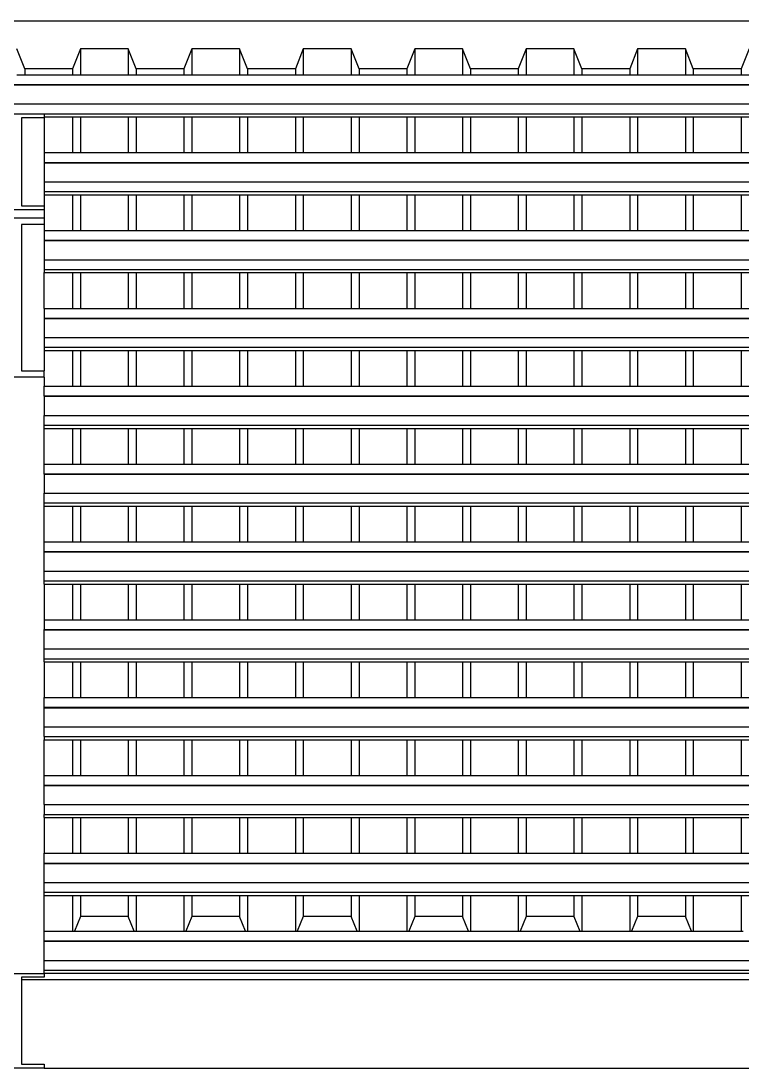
# Model space of a CAD drawing. Extents: x -34 to 34, y -12.8 to 11.9.
# Drawn here: x -22.976 to -21.148, y 9.27 to 11.923 of the extents above; entities that cross this region are included whole.
import ezdxf

# ---------------------------------------------------------------- set-up
doc = ezdxf.new("R2010")
doc.units = 0
doc.layers.get('0').update_dxf_attribs({"linetype": 'CONTINUOUS'})
doc.layers.add('SECTIONCUTEDGES', color=7, linetype='CONTINUOUS')

msp = doc.modelspace()

# ---------------------------------------------------------------- linework, layer by layer
for p, q in [((-22.8249, 11.8521), (-22.8249, 11.7867)), ((-22.7039, 11.8521), (-22.7039, 11.7867)), ((-22.5425, 11.8521), (-22.5425, 11.7867)), ((-22.4215, 11.8521), (-22.4215, 11.7867)), ((-22.2601, 11.8521), (-22.2601, 11.7867)), ((-22.1391, 11.8521), (-22.1391, 11.7867)), ((-21.9777, 11.8521), (-21.9777, 11.7867)), ((-21.8567, 11.8521), (-21.8567, 11.7867)), ((-21.6953, 11.8521), (-21.6953, 11.7867)), ((-21.5742, 11.8521), (-21.5742, 11.7867)), ((-21.4129, 11.8521), (-21.4129, 11.7867)), ((-21.2918, 11.8521), (-21.2918, 11.7867)), ((-22.9863, 11.7867), (-22.9661, 11.7867)), ((-22.9661, 11.8014), (-22.9661, 11.7867)), ((-22.9661, 11.7867), (-22.8451, 11.7867)), ((-22.8451, 11.8014), (-22.8451, 11.7867)), ((-22.8451, 11.7867), (-22.8249, 11.7867)), ((-22.8249, 11.7867), (-22.7039, 11.7867)), ((-22.7039, 11.7867), (-22.6837, 11.7867)), ((-22.6837, 11.8014), (-22.6837, 11.7867)), ((-22.6837, 11.7867), (-22.5627, 11.7867)), ((-22.5627, 11.8014), (-22.5627, 11.7867)), ((-22.5627, 11.7867), (-22.5425, 11.7867)), ((-22.5425, 11.7867), (-22.4215, 11.7867)), ((-22.4215, 11.7867), (-22.4013, 11.7867)), ((-22.4013, 11.8014), (-22.4013, 11.7867)), ((-22.4013, 11.7867), (-22.2803, 11.7867)), ((-22.2803, 11.8014), (-22.2803, 11.7867)), ((-22.2803, 11.7867), (-22.2601, 11.7867)), ((-22.2601, 11.7867), (-22.1391, 11.7867)), ((-22.1391, 11.7867), (-22.1189, 11.7867)), ((-22.1189, 11.8014), (-22.1189, 11.7867)), ((-22.1189, 11.7867), (-21.9979, 11.7867)), ((-21.9979, 11.8014), (-21.9979, 11.7867)), ((-21.9979, 11.7867), (-21.9777, 11.7867)), ((-21.9777, 11.7867), (-21.8567, 11.7867)), ((-21.8567, 11.7867), (-21.8365, 11.7867)), ((-21.8365, 11.8014), (-21.8365, 11.7867)), ((-21.8365, 11.7867), (-21.7155, 11.7867)), ((-21.7155, 11.8014), (-21.7155, 11.7867)), ((-21.7155, 11.7867), (-21.6953, 11.7867)), ((-21.6953, 11.7867), (-21.5742, 11.7867)), ((-21.5742, 11.7867), (-21.5541, 11.7867)), ((-21.5541, 11.8014), (-21.5541, 11.7867)), ((-21.5541, 11.7867), (-21.433, 11.7867)), ((-21.433, 11.8014), (-21.433, 11.7867)), ((-21.433, 11.7867), (-21.4129, 11.7867)), ((-21.4129, 11.7867), (-21.2918, 11.7867)), ((-21.2918, 11.7867), (-21.2717, 11.7867)), ((-21.2717, 11.8014), (-21.2717, 11.7867)), ((-21.2717, 11.7867), (-21.1506, 11.7867)), ((-21.1506, 11.8014), (-21.1506, 11.7867)), ((-21.1506, 11.7867), (-21.1305, 11.7867)), ((-29.4818, 11.762), (-11.7932, 11.762)), ((-29.4818, 11.7612), (-11.7932, 11.7612)), ((-29.4818, 11.7127), (-11.7932, 11.7127)), ((-26.6672, 11.688), (-11.7932, 11.688)), ((-22.9172, 11.6798), (-22.8451, 11.6798)), ((-22.9172, 11.6776), (-22.9172, 11.5894)), ((-22.8451, 11.6798), (-22.8451, 11.5894)), ((-22.8451, 11.6798), (-22.8249, 11.6798)), ((-22.8249, 11.6798), (-22.8249, 11.5894)), ((-22.8249, 11.6798), (-22.7039, 11.6798)), ((-22.7039, 11.6798), (-22.7039, 11.5894)), ((-22.7039, 11.6798), (-22.6837, 11.6798)), ((-22.6837, 11.6798), (-22.6837, 11.5894)), ((-22.6837, 11.6798), (-22.5627, 11.6798)), ((-22.5627, 11.6798), (-22.5627, 11.5894)), ((-22.5627, 11.6798), (-22.5425, 11.6798)), ((-22.5425, 11.6798), (-22.5425, 11.5894)), ((-22.5425, 11.6798), (-22.4215, 11.6798)), ((-22.4215, 11.6798), (-22.4215, 11.5894)), ((-22.4215, 11.6798), (-22.4013, 11.6798)), ((-22.4013, 11.6798), (-22.4013, 11.5894)), ((-22.4013, 11.6798), (-22.2803, 11.6798)), ((-22.2803, 11.6798), (-22.2803, 11.5894)), ((-22.2803, 11.6798), (-22.2601, 11.6798)), ((-22.2601, 11.6798), (-22.2601, 11.5894)), ((-22.2601, 11.6798), (-22.1391, 11.6798)), ((-22.1391, 11.6798), (-22.1391, 11.5894)), ((-22.1391, 11.6798), (-22.1189, 11.6798)), ((-22.1189, 11.6798), (-22.1189, 11.5894)), ((-22.1189, 11.6798), (-21.9979, 11.6798)), ((-21.9979, 11.6798), (-21.9979, 11.5894)), ((-21.9979, 11.6798), (-21.9777, 11.6798)), ((-21.9777, 11.6798), (-21.9777, 11.5894)), ((-21.9777, 11.6798), (-21.8567, 11.6798)), ((-21.8567, 11.6798), (-21.8567, 11.5894)), ((-21.8567, 11.6798), (-21.8365, 11.6798)), ((-21.8365, 11.6798), (-21.8365, 11.5894)), ((-21.8365, 11.6798), (-21.7155, 11.6798)), ((-21.7155, 11.6798), (-21.7155, 11.5894)), ((-21.7155, 11.6798), (-21.6953, 11.6798)), ((-21.6953, 11.6798), (-21.6953, 11.5894)), ((-21.6953, 11.6798), (-21.5742, 11.6798)), ((-21.5742, 11.6798), (-21.5742, 11.5894)), ((-21.5742, 11.6798), (-21.5541, 11.6798)), ((-21.5541, 11.6798), (-21.5541, 11.5894)), ((-21.5541, 11.6798), (-21.433, 11.6798)), ((-21.433, 11.6798), (-21.433, 11.5894)), ((-21.433, 11.6798), (-21.4129, 11.6798)), ((-21.4129, 11.6798), (-21.4129, 11.5894)), ((-21.4129, 11.6798), (-21.2918, 11.6798)), ((-21.2918, 11.6798), (-21.2918, 11.5894)), ((-21.2918, 11.6798), (-21.2717, 11.6798)), ((-21.2717, 11.6798), (-21.2717, 11.5894)), ((-21.2717, 11.6798), (-21.1506, 11.6798)), ((-21.1506, 11.6798), (-21.1506, 11.5894)), ((-21.1506, 11.6798), (-21.1305, 11.6798)), ((-22.9172, 11.5894), (-22.8451, 11.5894)), ((-22.9172, 11.5894), (-22.9172, 11.5647)), ((-22.8451, 11.5894), (-22.8249, 11.5894)), ((-22.8249, 11.5894), (-22.7039, 11.5894)), ((-22.7039, 11.5894), (-22.6837, 11.5894)), ((-22.6837, 11.5894), (-22.5627, 11.5894)), ((-22.5627, 11.5894), (-22.5425, 11.5894)), ((-22.5425, 11.5894), (-22.4215, 11.5894)), ((-22.4215, 11.5894), (-22.4013, 11.5894)), ((-22.4013, 11.5894), (-22.2803, 11.5894)), ((-22.2803, 11.5894), (-22.2601, 11.5894)), ((-22.2601, 11.5894), (-22.1391, 11.5894)), ((-22.1391, 11.5894), (-22.1189, 11.5894)), ((-22.1189, 11.5894), (-21.9979, 11.5894)), ((-21.9979, 11.5894), (-21.9777, 11.5894)), ((-21.9777, 11.5894), (-21.8567, 11.5894)), ((-21.8567, 11.5894), (-21.8365, 11.5894)), ((-21.8365, 11.5894), (-21.7155, 11.5894)), ((-21.7155, 11.5894), (-21.6953, 11.5894)), ((-21.6953, 11.5894), (-21.5742, 11.5894)), ((-21.5742, 11.5894), (-21.5541, 11.5894)), ((-21.5541, 11.5894), (-21.433, 11.5894)), ((-21.433, 11.5894), (-21.4129, 11.5894)), ((-21.4129, 11.5894), (-21.2918, 11.5894)), ((-21.2918, 11.5894), (-21.2717, 11.5894)), ((-21.2717, 11.5894), (-21.1506, 11.5894)), ((-21.1506, 11.5894), (-21.1305, 11.5894)), ((-22.9172, 11.5647), (-19.2872, 11.5647)), ((-22.9172, 11.5647), (-22.9172, 11.5639)), ((-22.9172, 11.5639), (-19.2872, 11.5639)), ((-22.9172, 11.5639), (-22.9172, 11.5154)), ((-22.9172, 11.5154), (-19.2872, 11.5154)), ((-22.9172, 11.5154), (-22.9172, 11.4907)), ((-22.9172, 11.4907), (-19.2872, 11.4907)), ((-22.9172, 11.4907), (-22.9172, 11.4825)), ((-22.9172, 11.4825), (-22.8451, 11.4825)), ((-22.9172, 11.4825), (-22.9172, 11.4542)), ((-22.8451, 11.4825), (-22.8451, 11.3921)), ((-22.8451, 11.4825), (-22.8249, 11.4825)), ((-22.8249, 11.4825), (-22.8249, 11.3921)), ((-22.8249, 11.4825), (-22.7039, 11.4825)), ((-22.7039, 11.4825), (-22.7039, 11.3921)), ((-22.7039, 11.4825), (-22.6837, 11.4825)), ((-22.6837, 11.4825), (-22.6837, 11.3921)), ((-22.6837, 11.4825), (-22.5627, 11.4825)), ((-22.5627, 11.4825), (-22.5627, 11.3921)), ((-22.5627, 11.4825), (-22.5425, 11.4825)), ((-22.5425, 11.4825), (-22.5425, 11.3921)), ((-22.5425, 11.4825), (-22.4215, 11.4825)), ((-22.4215, 11.4825), (-22.4215, 11.3921)), ((-22.4215, 11.4825), (-22.4013, 11.4825)), ((-22.4013, 11.4825), (-22.4013, 11.3921)), ((-22.4013, 11.4825), (-22.2803, 11.4825)), ((-22.2803, 11.4825), (-22.2803, 11.3921)), ((-22.2803, 11.4825), (-22.2601, 11.4825)), ((-22.2601, 11.4825), (-22.2601, 11.3921)), ((-22.2601, 11.4825), (-22.1391, 11.4825)), ((-22.1391, 11.4825), (-22.1391, 11.3921)), ((-22.1391, 11.4825), (-22.1189, 11.4825)), ((-22.1189, 11.4825), (-22.1189, 11.3921)), ((-22.1189, 11.4825), (-21.9979, 11.4825)), ((-21.9979, 11.4825), (-21.9979, 11.3921)), ((-21.9979, 11.4825), (-21.9777, 11.4825)), ((-21.9777, 11.4825), (-21.9777, 11.3921)), ((-21.9777, 11.4825), (-21.8567, 11.4825)), ((-21.8567, 11.4825), (-21.8567, 11.3921)), ((-21.8567, 11.4825), (-21.8365, 11.4825)), ((-21.8365, 11.4825), (-21.8365, 11.3921)), ((-21.8365, 11.4825), (-21.7155, 11.4825)), ((-21.7155, 11.4825), (-21.7155, 11.3921)), ((-21.7155, 11.4825), (-21.6953, 11.4825)), ((-21.6953, 11.4825), (-21.6953, 11.3921)), ((-21.6953, 11.4825), (-21.5742, 11.4825)), ((-21.5742, 11.4825), (-21.5742, 11.3921)), ((-21.5742, 11.4825), (-21.5541, 11.4825)), ((-21.5541, 11.4825), (-21.5541, 11.3921)), ((-21.5541, 11.4825), (-21.433, 11.4825)), ((-21.433, 11.4825), (-21.433, 11.3921)), ((-21.433, 11.4825), (-21.4129, 11.4825)), ((-21.4129, 11.4825), (-21.4129, 11.3921)), ((-21.4129, 11.4825), (-21.2918, 11.4825)), ((-21.2918, 11.4825), (-21.2918, 11.3921)), ((-21.2918, 11.4825), (-21.2717, 11.4825)), ((-21.2717, 11.4825), (-21.2717, 11.3921)), ((-21.2717, 11.4825), (-21.1506, 11.4825)), ((-21.1506, 11.4825), (-21.1506, 11.3921)), ((-21.1506, 11.4825), (-21.1305, 11.4825)), ((-22.9172, 11.4442), (-22.9172, 11.4238)), ((-22.9172, 11.4073), (-22.9172, 11.3921)), ((-22.9172, 11.3921), (-22.8451, 11.3921)), ((-22.9172, 11.3921), (-22.9172, 11.3674)), ((-22.8451, 11.3921), (-22.8249, 11.3921)), ((-22.8249, 11.3921), (-22.7039, 11.3921)), ((-22.7039, 11.3921), (-22.6837, 11.3921)), ((-22.6837, 11.3921), (-22.5627, 11.3921)), ((-22.5627, 11.3921), (-22.5425, 11.3921)), ((-22.5425, 11.3921), (-22.4215, 11.3921)), ((-22.4215, 11.3921), (-22.4013, 11.3921)), ((-22.4013, 11.3921), (-22.2803, 11.3921)), ((-22.2803, 11.3921), (-22.2601, 11.3921)), ((-22.2601, 11.3921), (-22.1391, 11.3921)), ((-22.1391, 11.3921), (-22.1189, 11.3921)), ((-22.1189, 11.3921), (-21.9979, 11.3921)), ((-21.9979, 11.3921), (-21.9777, 11.3921)), ((-21.9777, 11.3921), (-21.8567, 11.3921)), ((-21.8567, 11.3921), (-21.8365, 11.3921)), ((-21.8365, 11.3921), (-21.7155, 11.3921)), ((-21.7155, 11.3921), (-21.6953, 11.3921)), ((-21.6953, 11.3921), (-21.5742, 11.3921)), ((-21.5742, 11.3921), (-21.5541, 11.3921)), ((-21.5541, 11.3921), (-21.433, 11.3921)), ((-21.433, 11.3921), (-21.4129, 11.3921)), ((-21.4129, 11.3921), (-21.2918, 11.3921)), ((-21.2918, 11.3921), (-21.2717, 11.3921)), ((-21.2717, 11.3921), (-21.1506, 11.3921)), ((-21.1506, 11.3921), (-21.1305, 11.3921)), ((-22.9172, 11.3674), (-19.2872, 11.3674)), ((-22.9172, 11.3674), (-22.9172, 11.3666)), ((-22.9172, 11.3666), (-19.2872, 11.3666)), ((-22.9172, 11.3666), (-22.9172, 11.3181)), ((-22.9172, 11.3181), (-19.2872, 11.3181)), ((-22.9172, 11.3181), (-22.9172, 11.2935)), ((-22.9172, 11.2935), (-19.2872, 11.2935)), ((-22.9172, 11.2935), (-22.9172, 11.2852)), ((-22.9172, 11.2852), (-22.8451, 11.2852)), ((-22.9172, 11.1948), (-22.9172, 11.2852)), ((-22.8451, 11.2852), (-22.8451, 11.1948)), ((-22.8451, 11.2852), (-22.8249, 11.2852)), ((-22.8249, 11.2852), (-22.8249, 11.1948)), ((-22.8249, 11.2852), (-22.7039, 11.2852)), ((-22.7039, 11.2852), (-22.7039, 11.1948)), ((-22.7039, 11.2852), (-22.6837, 11.2852)), ((-22.6837, 11.2852), (-22.6837, 11.1948)), ((-22.6837, 11.2852), (-22.5627, 11.2852)), ((-22.5627, 11.2852), (-22.5627, 11.1948)), ((-22.5627, 11.2852), (-22.5425, 11.2852)), ((-22.5425, 11.2852), (-22.5425, 11.1948)), ((-22.5425, 11.2852), (-22.4215, 11.2852)), ((-22.4215, 11.2852), (-22.4215, 11.1948)), ((-22.4215, 11.2852), (-22.4013, 11.2852)), ((-22.4013, 11.2852), (-22.4013, 11.1948)), ((-22.4013, 11.2852), (-22.2803, 11.2852)), ((-22.2803, 11.2852), (-22.2803, 11.1948)), ((-22.2803, 11.2852), (-22.2601, 11.2852)), ((-22.2601, 11.2852), (-22.2601, 11.1948)), ((-22.2601, 11.2852), (-22.1391, 11.2852)), ((-22.1391, 11.2852), (-22.1391, 11.1948)), ((-22.1391, 11.2852), (-22.1189, 11.2852)), ((-22.1189, 11.2852), (-22.1189, 11.1948)), ((-22.1189, 11.2852), (-21.9979, 11.2852)), ((-21.9979, 11.2852), (-21.9979, 11.1948)), ((-21.9979, 11.2852), (-21.9777, 11.2852)), ((-21.9777, 11.2852), (-21.9777, 11.1948)), ((-21.9777, 11.2852), (-21.8567, 11.2852)), ((-21.8567, 11.2852), (-21.8567, 11.1948)), ((-21.8567, 11.2852), (-21.8365, 11.2852)), ((-21.8365, 11.2852), (-21.8365, 11.1948)), ((-21.8365, 11.2852), (-21.7155, 11.2852)), ((-21.7155, 11.2852), (-21.7155, 11.1948)), ((-21.7155, 11.2852), (-21.6953, 11.2852)), ((-21.6953, 11.2852), (-21.6953, 11.1948)), ((-21.6953, 11.2852), (-21.5742, 11.2852)), ((-21.5742, 11.2852), (-21.5742, 11.1948)), ((-21.5742, 11.2852), (-21.5541, 11.2852)), ((-21.5541, 11.2852), (-21.5541, 11.1948)), ((-21.5541, 11.2852), (-21.433, 11.2852)), ((-21.433, 11.2852), (-21.433, 11.1948)), ((-21.433, 11.2852), (-21.4129, 11.2852)), ((-21.4129, 11.2852), (-21.4129, 11.1948)), ((-21.4129, 11.2852), (-21.2918, 11.2852)), ((-21.2918, 11.2852), (-21.2918, 11.1948)), ((-21.2918, 11.2852), (-21.2717, 11.2852)), ((-21.2717, 11.2852), (-21.2717, 11.1948)), ((-21.2717, 11.2852), (-21.1506, 11.2852)), ((-21.1506, 11.2852), (-21.1506, 11.1948)), ((-21.1506, 11.2852), (-21.1305, 11.2852)), ((-22.9172, 11.1948), (-22.8451, 11.1948)), ((-22.9172, 11.1948), (-22.9172, 11.1702)), ((-22.8451, 11.1948), (-22.8249, 11.1948)), ((-22.8249, 11.1948), (-22.7039, 11.1948)), ((-22.7039, 11.1948), (-22.6837, 11.1948)), ((-22.6837, 11.1948), (-22.5627, 11.1948)), ((-22.5627, 11.1948), (-22.5425, 11.1948)), ((-22.5425, 11.1948), (-22.4215, 11.1948)), ((-22.4215, 11.1948), (-22.4013, 11.1948)), ((-22.4013, 11.1948), (-22.2803, 11.1948)), ((-22.2803, 11.1948), (-22.2601, 11.1948)), ((-22.2601, 11.1948), (-22.1391, 11.1948)), ((-22.1391, 11.1948), (-22.1189, 11.1948)), ((-22.1189, 11.1948), (-21.9979, 11.1948)), ((-21.9979, 11.1948), (-21.9777, 11.1948)), ((-21.9777, 11.1948), (-21.8567, 11.1948)), ((-21.8567, 11.1948), (-21.8365, 11.1948)), ((-21.8365, 11.1948), (-21.7155, 11.1948)), ((-21.7155, 11.1948), (-21.6953, 11.1948)), ((-21.6953, 11.1948), (-21.5742, 11.1948)), ((-21.5742, 11.1948), (-21.5541, 11.1948)), ((-21.5541, 11.1948), (-21.433, 11.1948)), ((-21.433, 11.1948), (-21.4129, 11.1948)), ((-21.4129, 11.1948), (-21.2918, 11.1948)), ((-21.2918, 11.1948), (-21.2717, 11.1948)), ((-21.2717, 11.1948), (-21.1506, 11.1948)), ((-21.1506, 11.1948), (-21.1305, 11.1948)), ((-22.9172, 11.1702), (-19.2872, 11.1702)), ((-22.9172, 11.1702), (-22.9172, 11.1693)), ((-22.9172, 11.1693), (-19.2872, 11.1693)), ((-22.9172, 11.1693), (-22.9172, 11.1208)), ((-22.9172, 11.1208), (-19.2872, 11.1208)), ((-22.9172, 11.1208), (-22.9172, 11.0962)), ((-22.9172, 11.0962), (-19.2872, 11.0962)), ((-22.9172, 11.0962), (-22.9172, 11.088)), ((-22.9172, 11.088), (-22.8451, 11.088)), ((-22.9172, 11.088), (-22.9172, 11.0365)), ((-22.8451, 11.088), (-22.8451, 10.9975)), ((-22.8451, 11.088), (-22.8249, 11.088)), ((-22.8249, 11.088), (-22.8249, 10.9975)), ((-22.8249, 11.088), (-22.7039, 11.088)), ((-22.7039, 11.088), (-22.7039, 10.9975)), ((-22.7039, 11.088), (-22.6837, 11.088)), ((-22.6837, 11.088), (-22.6837, 10.9975)), ((-22.6837, 11.088), (-22.5627, 11.088)), ((-22.5627, 11.088), (-22.5627, 10.9975)), ((-22.5627, 11.088), (-22.5425, 11.088)), ((-22.5425, 11.088), (-22.5425, 10.9975)), ((-22.5425, 11.088), (-22.4215, 11.088)), ((-22.4215, 11.088), (-22.4215, 10.9975)), ((-22.4215, 11.088), (-22.4013, 11.088)), ((-22.4013, 11.088), (-22.4013, 10.9975)), ((-22.4013, 11.088), (-22.2803, 11.088)), ((-22.2803, 11.088), (-22.2803, 10.9975)), ((-22.2803, 11.088), (-22.2601, 11.088)), ((-22.2601, 11.088), (-22.2601, 10.9975)), ((-22.2601, 11.088), (-22.1391, 11.088)), ((-22.1391, 11.088), (-22.1391, 10.9975)), ((-22.1391, 11.088), (-22.1189, 11.088)), ((-22.1189, 11.088), (-22.1189, 10.9975)), ((-22.1189, 11.088), (-21.9979, 11.088)), ((-21.9979, 11.088), (-21.9979, 10.9975)), ((-21.9979, 11.088), (-21.9777, 11.088)), ((-21.9777, 11.088), (-21.9777, 10.9975)), ((-21.9777, 11.088), (-21.8567, 11.088)), ((-21.8567, 11.088), (-21.8567, 10.9975)), ((-21.8567, 11.088), (-21.8365, 11.088)), ((-21.8365, 11.088), (-21.8365, 10.9975)), ((-21.8365, 11.088), (-21.7155, 11.088)), ((-21.7155, 11.088), (-21.7155, 10.9975)), ((-21.7155, 11.088), (-21.6953, 11.088)), ((-21.6953, 11.088), (-21.6953, 10.9975)), ((-21.6953, 11.088), (-21.5742, 11.088)), ((-21.5742, 11.088), (-21.5742, 10.9975)), ((-21.5742, 11.088), (-21.5541, 11.088)), ((-21.5541, 11.088), (-21.5541, 10.9975)), ((-21.5541, 11.088), (-21.433, 11.088)), ((-21.433, 11.088), (-21.433, 10.9975)), ((-21.433, 11.088), (-21.4129, 11.088)), ((-21.4129, 11.088), (-21.4129, 10.9975)), ((-21.4129, 11.088), (-21.2918, 11.088)), ((-21.2918, 11.088), (-21.2918, 10.9975)), ((-21.2918, 11.088), (-21.2717, 11.088)), ((-21.2717, 11.088), (-21.2717, 10.9975)), ((-21.2717, 11.088), (-21.1506, 11.088)), ((-21.1506, 11.088), (-21.1506, 10.9975)), ((-21.1506, 11.088), (-21.1305, 11.088)), ((-22.9172, 11.02), (-22.9172, 10.9975)), ((-22.9172, 10.9975), (-22.8451, 10.9975)), ((-22.9172, 10.9729), (-22.9172, 10.9975)), ((-22.8451, 10.9975), (-22.8249, 10.9975)), ((-22.8249, 10.9975), (-22.7039, 10.9975)), ((-22.7039, 10.9975), (-22.6837, 10.9975)), ((-22.6837, 10.9975), (-22.5627, 10.9975)), ((-22.5627, 10.9975), (-22.5425, 10.9975)), ((-22.5425, 10.9975), (-22.4215, 10.9975)), ((-22.4215, 10.9975), (-22.4013, 10.9975)), ((-22.4013, 10.9975), (-22.2803, 10.9975)), ((-22.2803, 10.9975), (-22.2601, 10.9975)), ((-22.2601, 10.9975), (-22.1391, 10.9975)), ((-22.1391, 10.9975), (-22.1189, 10.9975)), ((-22.1189, 10.9975), (-21.9979, 10.9975)), ((-21.9979, 10.9975), (-21.9777, 10.9975)), ((-21.9777, 10.9975), (-21.8567, 10.9975)), ((-21.8567, 10.9975), (-21.8365, 10.9975)), ((-21.8365, 10.9975), (-21.7155, 10.9975)), ((-21.7155, 10.9975), (-21.6953, 10.9975)), ((-21.6953, 10.9975), (-21.5742, 10.9975)), ((-21.5742, 10.9975), (-21.5541, 10.9975)), ((-21.5541, 10.9975), (-21.433, 10.9975)), ((-21.433, 10.9975), (-21.4129, 10.9975)), ((-21.4129, 10.9975), (-21.2918, 10.9975)), ((-21.2918, 10.9975), (-21.2717, 10.9975)), ((-21.2717, 10.9975), (-21.1506, 10.9975)), ((-21.1506, 10.9975), (-21.1305, 10.9975)), ((-22.9172, 10.9729), (-19.2872, 10.9729)), ((-22.9172, 10.9721), (-22.9172, 10.9729)), ((-22.9172, 10.9721), (-19.2872, 10.9721)), ((-22.9172, 10.9721), (-22.9172, 10.9236)), ((-22.9172, 10.9236), (-19.2872, 10.9236)), ((-22.9172, 10.8989), (-22.9172, 10.9236)), ((-22.9172, 10.8989), (-19.2872, 10.8989)), ((-22.9172, 10.8907), (-22.9172, 10.8989)), ((-22.9172, 10.8907), (-22.8451, 10.8907)), ((-22.9172, 10.8003), (-22.9172, 10.8907)), ((-22.8451, 10.8907), (-22.8451, 10.8003)), ((-22.8451, 10.8907), (-22.8249, 10.8907)), ((-22.8249, 10.8907), (-22.8249, 10.8003)), ((-22.8249, 10.8907), (-22.7039, 10.8907)), ((-22.7039, 10.8907), (-22.7039, 10.8003)), ((-22.7039, 10.8907), (-22.6837, 10.8907)), ((-22.6837, 10.8907), (-22.6837, 10.8003)), ((-22.6837, 10.8907), (-22.5627, 10.8907)), ((-22.5627, 10.8907), (-22.5627, 10.8003)), ((-22.5627, 10.8907), (-22.5425, 10.8907)), ((-22.5425, 10.8907), (-22.5425, 10.8003)), ((-22.5425, 10.8907), (-22.4215, 10.8907)), ((-22.4215, 10.8907), (-22.4215, 10.8003)), ((-22.4215, 10.8907), (-22.4013, 10.8907)), ((-22.4013, 10.8907), (-22.4013, 10.8003)), ((-22.4013, 10.8907), (-22.2803, 10.8907)), ((-22.2803, 10.8907), (-22.2803, 10.8003)), ((-22.2803, 10.8907), (-22.2601, 10.8907)), ((-22.2601, 10.8907), (-22.2601, 10.8003)), ((-22.2601, 10.8907), (-22.1391, 10.8907)), ((-22.1391, 10.8907), (-22.1391, 10.8003)), ((-22.1391, 10.8907), (-22.1189, 10.8907)), ((-22.1189, 10.8907), (-22.1189, 10.8003)), ((-22.1189, 10.8907), (-21.9979, 10.8907)), ((-21.9979, 10.8907), (-21.9979, 10.8003)), ((-21.9979, 10.8907), (-21.9777, 10.8907)), ((-21.9777, 10.8907), (-21.9777, 10.8003)), ((-21.9777, 10.8907), (-21.8567, 10.8907)), ((-21.8567, 10.8907), (-21.8567, 10.8003)), ((-21.8567, 10.8907), (-21.8365, 10.8907)), ((-21.8365, 10.8907), (-21.8365, 10.8003)), ((-21.8365, 10.8907), (-21.7155, 10.8907)), ((-21.7155, 10.8907), (-21.7155, 10.8003)), ((-21.7155, 10.8907), (-21.6953, 10.8907)), ((-21.6953, 10.8907), (-21.6953, 10.8003)), ((-21.6953, 10.8907), (-21.5742, 10.8907)), ((-21.5742, 10.8907), (-21.5742, 10.8003)), ((-21.5742, 10.8907), (-21.5541, 10.8907)), ((-21.5541, 10.8907), (-21.5541, 10.8003)), ((-21.5541, 10.8907), (-21.433, 10.8907)), ((-21.433, 10.8907), (-21.433, 10.8003)), ((-21.433, 10.8907), (-21.4129, 10.8907)), ((-21.4129, 10.8907), (-21.4129, 10.8003)), ((-21.4129, 10.8907), (-21.2918, 10.8907)), ((-21.2918, 10.8907), (-21.2918, 10.8003)), ((-21.2918, 10.8907), (-21.2717, 10.8907)), ((-21.2717, 10.8907), (-21.2717, 10.8003)), ((-21.2717, 10.8907), (-21.1506, 10.8907)), ((-21.1506, 10.8907), (-21.1506, 10.8003)), ((-21.1506, 10.8907), (-21.1305, 10.8907)), ((-22.9172, 10.8003), (-22.8451, 10.8003)), ((-22.9172, 10.7756), (-22.9172, 10.8003)), ((-22.8451, 10.8003), (-22.8249, 10.8003)), ((-22.8249, 10.8003), (-22.7039, 10.8003)), ((-22.7039, 10.8003), (-22.6837, 10.8003)), ((-22.6837, 10.8003), (-22.5627, 10.8003)), ((-22.5627, 10.8003), (-22.5425, 10.8003)), ((-22.5425, 10.8003), (-22.4215, 10.8003)), ((-22.4215, 10.8003), (-22.4013, 10.8003)), ((-22.4013, 10.8003), (-22.2803, 10.8003)), ((-22.2803, 10.8003), (-22.2601, 10.8003)), ((-22.2601, 10.8003), (-22.1391, 10.8003)), ((-22.1391, 10.8003), (-22.1189, 10.8003)), ((-22.1189, 10.8003), (-21.9979, 10.8003)), ((-21.9979, 10.8003), (-21.9777, 10.8003)), ((-21.9777, 10.8003), (-21.8567, 10.8003)), ((-21.8567, 10.8003), (-21.8365, 10.8003)), ((-21.8365, 10.8003), (-21.7155, 10.8003)), ((-21.7155, 10.8003), (-21.6953, 10.8003)), ((-21.6953, 10.8003), (-21.5742, 10.8003)), ((-21.5742, 10.8003), (-21.5541, 10.8003)), ((-21.5541, 10.8003), (-21.433, 10.8003)), ((-21.433, 10.8003), (-21.4129, 10.8003)), ((-21.4129, 10.8003), (-21.2918, 10.8003)), ((-21.2918, 10.8003), (-21.2717, 10.8003)), ((-21.2717, 10.8003), (-21.1506, 10.8003)), ((-21.1506, 10.8003), (-21.1305, 10.8003)), ((-22.9172, 10.7756), (-19.2872, 10.7756)), ((-22.9172, 10.7748), (-22.9172, 10.7756)), ((-22.9172, 10.7748), (-19.2872, 10.7748)), ((-22.9172, 10.7748), (-22.9172, 10.7263)), ((-22.9172, 10.7263), (-19.2872, 10.7263)), ((-22.9172, 10.7016), (-22.9172, 10.7263)), ((-22.9172, 10.7016), (-19.2872, 10.7016)), ((-22.9172, 10.6934), (-22.9172, 10.7016)), ((-22.9172, 10.6934), (-22.8451, 10.6934)), ((-22.9172, 10.603), (-22.9172, 10.6934)), ((-22.8451, 10.6934), (-22.8451, 10.603)), ((-22.8451, 10.6934), (-22.8249, 10.6934)), ((-22.8249, 10.6934), (-22.8249, 10.603)), ((-22.8249, 10.6934), (-22.7039, 10.6934)), ((-22.7039, 10.6934), (-22.7039, 10.603)), ((-22.7039, 10.6934), (-22.6837, 10.6934)), ((-22.6837, 10.6934), (-22.6837, 10.603)), ((-22.6837, 10.6934), (-22.5627, 10.6934)), ((-22.5627, 10.6934), (-22.5627, 10.603)), ((-22.5627, 10.6934), (-22.5425, 10.6934)), ((-22.5425, 10.6934), (-22.5425, 10.603)), ((-22.5425, 10.6934), (-22.4215, 10.6934)), ((-22.4215, 10.6934), (-22.4215, 10.603)), ((-22.4215, 10.6934), (-22.4013, 10.6934)), ((-22.4013, 10.6934), (-22.4013, 10.603)), ((-22.4013, 10.6934), (-22.2803, 10.6934)), ((-22.2803, 10.6934), (-22.2803, 10.603)), ((-22.2803, 10.6934), (-22.2601, 10.6934)), ((-22.2601, 10.6934), (-22.2601, 10.603)), ((-22.2601, 10.6934), (-22.1391, 10.6934)), ((-22.1391, 10.6934), (-22.1391, 10.603)), ((-22.1391, 10.6934), (-22.1189, 10.6934)), ((-22.1189, 10.6934), (-22.1189, 10.603)), ((-22.1189, 10.6934), (-21.9979, 10.6934)), ((-21.9979, 10.6934), (-21.9979, 10.603)), ((-21.9979, 10.6934), (-21.9777, 10.6934)), ((-21.9777, 10.6934), (-21.9777, 10.603)), ((-21.9777, 10.6934), (-21.8567, 10.6934)), ((-21.8567, 10.6934), (-21.8567, 10.603)), ((-21.8567, 10.6934), (-21.8365, 10.6934)), ((-21.8365, 10.6934), (-21.8365, 10.603)), ((-21.8365, 10.6934), (-21.7155, 10.6934)), ((-21.7155, 10.6934), (-21.7155, 10.603)), ((-21.7155, 10.6934), (-21.6953, 10.6934)), ((-21.6953, 10.6934), (-21.6953, 10.603)), ((-21.6953, 10.6934), (-21.5742, 10.6934)), ((-21.5742, 10.6934), (-21.5742, 10.603)), ((-21.5742, 10.6934), (-21.5541, 10.6934)), ((-21.5541, 10.6934), (-21.5541, 10.603)), ((-21.5541, 10.6934), (-21.433, 10.6934)), ((-21.433, 10.6934), (-21.433, 10.603)), ((-21.433, 10.6934), (-21.4129, 10.6934)), ((-21.4129, 10.6934), (-21.4129, 10.603)), ((-21.4129, 10.6934), (-21.2918, 10.6934)), ((-21.2918, 10.6934), (-21.2918, 10.603)), ((-21.2918, 10.6934), (-21.2717, 10.6934)), ((-21.2717, 10.6934), (-21.2717, 10.603)), ((-21.2717, 10.6934), (-21.1506, 10.6934)), ((-21.1506, 10.6934), (-21.1506, 10.603)), ((-21.1506, 10.6934), (-21.1305, 10.6934)), ((-22.9172, 10.603), (-22.8451, 10.603)), ((-22.9172, 10.5783), (-22.9172, 10.603)), ((-22.8451, 10.603), (-22.8249, 10.603)), ((-22.8249, 10.603), (-22.7039, 10.603)), ((-22.7039, 10.603), (-22.6837, 10.603)), ((-22.6837, 10.603), (-22.5627, 10.603)), ((-22.5627, 10.603), (-22.5425, 10.603)), ((-22.5425, 10.603), (-22.4215, 10.603)), ((-22.4215, 10.603), (-22.4013, 10.603)), ((-22.4013, 10.603), (-22.2803, 10.603)), ((-22.2803, 10.603), (-22.2601, 10.603)), ((-22.2601, 10.603), (-22.1391, 10.603)), ((-22.1391, 10.603), (-22.1189, 10.603)), ((-22.1189, 10.603), (-21.9979, 10.603)), ((-21.9979, 10.603), (-21.9777, 10.603)), ((-21.9777, 10.603), (-21.8567, 10.603)), ((-21.8567, 10.603), (-21.8365, 10.603)), ((-21.8365, 10.603), (-21.7155, 10.603)), ((-21.7155, 10.603), (-21.6953, 10.603)), ((-21.6953, 10.603), (-21.5742, 10.603)), ((-21.5742, 10.603), (-21.5541, 10.603)), ((-21.5541, 10.603), (-21.433, 10.603)), ((-21.433, 10.603), (-21.4129, 10.603)), ((-21.4129, 10.603), (-21.2918, 10.603)), ((-21.2918, 10.603), (-21.2717, 10.603)), ((-21.2717, 10.603), (-21.1506, 10.603)), ((-21.1506, 10.603), (-21.1305, 10.603)), ((-22.9172, 10.5783), (-19.2872, 10.5783)), ((-22.9172, 10.5775), (-22.9172, 10.5783)), ((-22.9172, 10.5775), (-19.2872, 10.5775)), ((-22.9172, 10.529), (-22.9172, 10.5775)), ((-22.9172, 10.529), (-19.2872, 10.529)), ((-22.9172, 10.5043), (-22.9172, 10.529)), ((-22.9172, 10.5043), (-19.2872, 10.5043)), ((-22.9172, 10.4961), (-22.9172, 10.5043)), ((-22.9172, 10.4961), (-22.8451, 10.4961)), ((-22.9172, 10.4961), (-22.9172, 10.4057)), ((-22.8451, 10.4961), (-22.8451, 10.4057)), ((-22.8451, 10.4961), (-22.8249, 10.4961)), ((-22.8249, 10.4961), (-22.8249, 10.4057)), ((-22.8249, 10.4961), (-22.7039, 10.4961)), ((-22.7039, 10.4961), (-22.7039, 10.4057)), ((-22.7039, 10.4961), (-22.6837, 10.4961)), ((-22.6837, 10.4961), (-22.6837, 10.4057)), ((-22.6837, 10.4961), (-22.5627, 10.4961)), ((-22.5627, 10.4961), (-22.5627, 10.4057)), ((-22.5627, 10.4961), (-22.5425, 10.4961)), ((-22.5425, 10.4961), (-22.5425, 10.4057)), ((-22.5425, 10.4961), (-22.4215, 10.4961)), ((-22.4215, 10.4961), (-22.4215, 10.4057)), ((-22.4215, 10.4961), (-22.4013, 10.4961)), ((-22.4013, 10.4961), (-22.4013, 10.4057)), ((-22.4013, 10.4961), (-22.2803, 10.4961)), ((-22.2803, 10.4961), (-22.2803, 10.4057)), ((-22.2803, 10.4961), (-22.2601, 10.4961)), ((-22.2601, 10.4961), (-22.2601, 10.4057)), ((-22.2601, 10.4961), (-22.1391, 10.4961)), ((-22.1391, 10.4961), (-22.1391, 10.4057)), ((-22.1391, 10.4961), (-22.1189, 10.4961)), ((-22.1189, 10.4961), (-22.1189, 10.4057)), ((-22.1189, 10.4961), (-21.9979, 10.4961)), ((-21.9979, 10.4961), (-21.9979, 10.4057)), ((-21.9979, 10.4961), (-21.9777, 10.4961)), ((-21.9777, 10.4961), (-21.9777, 10.4057)), ((-21.9777, 10.4961), (-21.8567, 10.4961)), ((-21.8567, 10.4961), (-21.8567, 10.4057)), ((-21.8567, 10.4961), (-21.8365, 10.4961)), ((-21.8365, 10.4961), (-21.8365, 10.4057)), ((-21.8365, 10.4961), (-21.7155, 10.4961)), ((-21.7155, 10.4961), (-21.7155, 10.4057)), ((-21.7155, 10.4961), (-21.6953, 10.4961)), ((-21.6953, 10.4961), (-21.6953, 10.4057)), ((-21.6953, 10.4961), (-21.5742, 10.4961)), ((-21.5742, 10.4961), (-21.5742, 10.4057)), ((-21.5742, 10.4961), (-21.5541, 10.4961)), ((-21.5541, 10.4961), (-21.5541, 10.4057)), ((-21.5541, 10.4961), (-21.433, 10.4961)), ((-21.433, 10.4961), (-21.433, 10.4057)), ((-21.433, 10.4961), (-21.4129, 10.4961)), ((-21.4129, 10.4961), (-21.4129, 10.4057)), ((-21.4129, 10.4961), (-21.2918, 10.4961)), ((-21.2918, 10.4961), (-21.2918, 10.4057)), ((-21.2918, 10.4961), (-21.2717, 10.4961)), ((-21.2717, 10.4961), (-21.2717, 10.4057)), ((-21.2717, 10.4961), (-21.1506, 10.4961)), ((-21.1506, 10.4961), (-21.1506, 10.4057)), ((-21.1506, 10.4961), (-21.1305, 10.4961)), ((-22.9172, 10.4057), (-22.8451, 10.4057)), ((-22.9172, 10.4057), (-22.9172, 10.381)), ((-22.8451, 10.4057), (-22.8249, 10.4057)), ((-22.8249, 10.4057), (-22.7039, 10.4057)), ((-22.7039, 10.4057), (-22.6837, 10.4057)), ((-22.6837, 10.4057), (-22.5627, 10.4057)), ((-22.5627, 10.4057), (-22.5425, 10.4057)), ((-22.5425, 10.4057), (-22.4215, 10.4057)), ((-22.4215, 10.4057), (-22.4013, 10.4057)), ((-22.4013, 10.4057), (-22.2803, 10.4057)), ((-22.2803, 10.4057), (-22.2601, 10.4057)), ((-22.2601, 10.4057), (-22.1391, 10.4057)), ((-22.1391, 10.4057), (-22.1189, 10.4057)), ((-22.1189, 10.4057), (-21.9979, 10.4057)), ((-21.9979, 10.4057), (-21.9777, 10.4057)), ((-21.9777, 10.4057), (-21.8567, 10.4057)), ((-21.8567, 10.4057), (-21.8365, 10.4057)), ((-21.8365, 10.4057), (-21.7155, 10.4057)), ((-21.7155, 10.4057), (-21.6953, 10.4057)), ((-21.6953, 10.4057), (-21.5742, 10.4057)), ((-21.5742, 10.4057), (-21.5541, 10.4057)), ((-21.5541, 10.4057), (-21.433, 10.4057)), ((-21.433, 10.4057), (-21.4129, 10.4057)), ((-21.4129, 10.4057), (-21.2918, 10.4057)), ((-21.2918, 10.4057), (-21.2717, 10.4057)), ((-21.2717, 10.4057), (-21.1506, 10.4057)), ((-21.1506, 10.4057), (-21.1305, 10.4057)), ((-22.9172, 10.381), (-19.2872, 10.381)), ((-22.9172, 10.3802), (-22.9172, 10.381)), ((-22.9172, 10.3802), (-19.2872, 10.3802)), ((-22.9172, 10.3317), (-22.9172, 10.3802)), ((-22.9172, 10.3317), (-19.2872, 10.3317)), ((-22.9172, 10.3071), (-22.9172, 10.3317)), ((-22.9172, 10.3071), (-19.2872, 10.3071)), ((-22.9172, 10.2988), (-22.9172, 10.3071)), ((-22.9172, 10.2988), (-22.8451, 10.2988)), ((-22.9172, 10.2988), (-22.9172, 10.2084)), ((-22.8451, 10.2988), (-22.8451, 10.2084)), ((-22.8451, 10.2988), (-22.8249, 10.2988)), ((-22.8249, 10.2988), (-22.8249, 10.2084)), ((-22.8249, 10.2988), (-22.7039, 10.2988)), ((-22.7039, 10.2988), (-22.7039, 10.2084)), ((-22.7039, 10.2988), (-22.6837, 10.2988)), ((-22.6837, 10.2988), (-22.6837, 10.2084)), ((-22.6837, 10.2988), (-22.5627, 10.2988)), ((-22.5627, 10.2988), (-22.5627, 10.2084)), ((-22.5627, 10.2988), (-22.5425, 10.2988)), ((-22.5425, 10.2988), (-22.5425, 10.2084)), ((-22.5425, 10.2988), (-22.4215, 10.2988)), ((-22.4215, 10.2988), (-22.4215, 10.2084)), ((-22.4215, 10.2988), (-22.4013, 10.2988)), ((-22.4013, 10.2988), (-22.4013, 10.2084)), ((-22.4013, 10.2988), (-22.2803, 10.2988)), ((-22.2803, 10.2988), (-22.2803, 10.2084)), ((-22.2803, 10.2988), (-22.2601, 10.2988)), ((-22.2601, 10.2988), (-22.2601, 10.2084)), ((-22.2601, 10.2988), (-22.1391, 10.2988)), ((-22.1391, 10.2988), (-22.1391, 10.2084)), ((-22.1391, 10.2988), (-22.1189, 10.2988)), ((-22.1189, 10.2988), (-22.1189, 10.2084)), ((-22.1189, 10.2988), (-21.9979, 10.2988)), ((-21.9979, 10.2988), (-21.9979, 10.2084)), ((-21.9979, 10.2988), (-21.9777, 10.2988)), ((-21.9777, 10.2988), (-21.9777, 10.2084)), ((-21.9777, 10.2988), (-21.8567, 10.2988)), ((-21.8567, 10.2988), (-21.8567, 10.2084)), ((-21.8567, 10.2988), (-21.8365, 10.2988)), ((-21.8365, 10.2988), (-21.8365, 10.2084)), ((-21.8365, 10.2988), (-21.7155, 10.2988)), ((-21.7155, 10.2988), (-21.7155, 10.2084)), ((-21.7155, 10.2988), (-21.6953, 10.2988)), ((-21.6953, 10.2988), (-21.6953, 10.2084)), ((-21.6953, 10.2988), (-21.5742, 10.2988)), ((-21.5742, 10.2988), (-21.5742, 10.2084)), ((-21.5742, 10.2988), (-21.5541, 10.2988)), ((-21.5541, 10.2988), (-21.5541, 10.2084)), ((-21.5541, 10.2988), (-21.433, 10.2988)), ((-21.433, 10.2988), (-21.433, 10.2084)), ((-21.433, 10.2988), (-21.4129, 10.2988)), ((-21.4129, 10.2988), (-21.4129, 10.2084)), ((-21.4129, 10.2988), (-21.2918, 10.2988)), ((-21.2918, 10.2988), (-21.2918, 10.2084)), ((-21.2918, 10.2988), (-21.2717, 10.2988)), ((-21.2717, 10.2988), (-21.2717, 10.2084)), ((-21.2717, 10.2988), (-21.1506, 10.2988)), ((-21.1506, 10.2988), (-21.1506, 10.2084)), ((-21.1506, 10.2988), (-21.1305, 10.2988)), ((-22.9172, 10.2084), (-22.8451, 10.2084)), ((-22.9172, 10.1838), (-22.9172, 10.2084)), ((-22.8451, 10.2084), (-22.8249, 10.2084)), ((-22.8249, 10.2084), (-22.7039, 10.2084)), ((-22.7039, 10.2084), (-22.6837, 10.2084)), ((-22.6837, 10.2084), (-22.5627, 10.2084)), ((-22.5627, 10.2084), (-22.5425, 10.2084)), ((-22.5425, 10.2084), (-22.4215, 10.2084)), ((-22.4215, 10.2084), (-22.4013, 10.2084)), ((-22.4013, 10.2084), (-22.2803, 10.2084)), ((-22.2803, 10.2084), (-22.2601, 10.2084)), ((-22.2601, 10.2084), (-22.1391, 10.2084)), ((-22.1391, 10.2084), (-22.1189, 10.2084)), ((-22.1189, 10.2084), (-21.9979, 10.2084)), ((-21.9979, 10.2084), (-21.9777, 10.2084)), ((-21.9777, 10.2084), (-21.8567, 10.2084)), ((-21.8567, 10.2084), (-21.8365, 10.2084)), ((-21.8365, 10.2084), (-21.7155, 10.2084)), ((-21.7155, 10.2084), (-21.6953, 10.2084)), ((-21.6953, 10.2084), (-21.5742, 10.2084)), ((-21.5742, 10.2084), (-21.5541, 10.2084)), ((-21.5541, 10.2084), (-21.433, 10.2084)), ((-21.433, 10.2084), (-21.4129, 10.2084)), ((-21.4129, 10.2084), (-21.2918, 10.2084)), ((-21.2918, 10.2084), (-21.2717, 10.2084)), ((-21.2717, 10.2084), (-21.1506, 10.2084)), ((-21.1506, 10.2084), (-21.1305, 10.2084)), ((-22.9172, 10.1838), (-19.2872, 10.1838)), ((-22.9172, 10.1829), (-22.9172, 10.1838)), ((-22.9172, 10.1829), (-19.2872, 10.1829)), ((-22.9172, 10.1344), (-22.9172, 10.1829)), ((-22.9172, 10.1344), (-19.2872, 10.1344)), ((-22.9172, 10.1098), (-22.9172, 10.1344)), ((-22.9172, 10.1098), (-19.2872, 10.1098)), ((-22.9172, 10.1098), (-22.9172, 10.1016)), ((-22.9172, 10.1016), (-22.8451, 10.1016)), ((-22.9172, 10.0112), (-22.9172, 10.1016)), ((-22.8451, 10.1016), (-22.8451, 10.0112)), ((-22.8451, 10.1016), (-22.8249, 10.1016)), ((-22.8249, 10.1016), (-22.8249, 10.0112)), ((-22.8249, 10.1016), (-22.7039, 10.1016)), ((-22.7039, 10.1016), (-22.7039, 10.0112)), ((-22.7039, 10.1016), (-22.6837, 10.1016)), ((-22.6837, 10.1016), (-22.6837, 10.0112)), ((-22.6837, 10.1016), (-22.5627, 10.1016)), ((-22.5627, 10.1016), (-22.5627, 10.0112)), ((-22.5627, 10.1016), (-22.5425, 10.1016)), ((-22.5425, 10.1016), (-22.5425, 10.0112)), ((-22.5425, 10.1016), (-22.4215, 10.1016)), ((-22.4215, 10.1016), (-22.4215, 10.0112)), ((-22.4215, 10.1016), (-22.4013, 10.1016)), ((-22.4013, 10.1016), (-22.4013, 10.0112)), ((-22.4013, 10.1016), (-22.2803, 10.1016)), ((-22.2803, 10.1016), (-22.2803, 10.0112)), ((-22.2803, 10.1016), (-22.2601, 10.1016)), ((-22.2601, 10.1016), (-22.2601, 10.0112)), ((-22.2601, 10.1016), (-22.1391, 10.1016)), ((-22.1391, 10.1016), (-22.1391, 10.0112)), ((-22.1391, 10.1016), (-22.1189, 10.1016)), ((-22.1189, 10.1016), (-22.1189, 10.0112)), ((-22.1189, 10.1016), (-21.9979, 10.1016)), ((-21.9979, 10.1016), (-21.9979, 10.0112)), ((-21.9979, 10.1016), (-21.9777, 10.1016)), ((-21.9777, 10.1016), (-21.9777, 10.0112)), ((-21.9777, 10.1016), (-21.8567, 10.1016)), ((-21.8567, 10.1016), (-21.8567, 10.0112)), ((-21.8567, 10.1016), (-21.8365, 10.1016)), ((-21.8365, 10.1016), (-21.8365, 10.0112)), ((-21.8365, 10.1016), (-21.7155, 10.1016)), ((-21.7155, 10.1016), (-21.7155, 10.0112)), ((-21.7155, 10.1016), (-21.6953, 10.1016)), ((-21.6953, 10.1016), (-21.6953, 10.0112)), ((-21.6953, 10.1016), (-21.5742, 10.1016)), ((-21.5742, 10.1016), (-21.5742, 10.0112)), ((-21.5742, 10.1016), (-21.5541, 10.1016)), ((-21.5541, 10.1016), (-21.5541, 10.0112)), ((-21.5541, 10.1016), (-21.433, 10.1016)), ((-21.433, 10.1016), (-21.433, 10.0112)), ((-21.433, 10.1016), (-21.4129, 10.1016)), ((-21.4129, 10.1016), (-21.4129, 10.0112)), ((-21.4129, 10.1016), (-21.2918, 10.1016)), ((-21.2918, 10.1016), (-21.2918, 10.0112)), ((-21.2918, 10.1016), (-21.2717, 10.1016)), ((-21.2717, 10.1016), (-21.2717, 10.0112)), ((-21.2717, 10.1016), (-21.1506, 10.1016)), ((-21.1506, 10.1016), (-21.1506, 10.0112)), ((-21.1506, 10.1016), (-21.1305, 10.1016)), ((-22.9172, 10.0112), (-22.8451, 10.0112)), ((-22.9172, 9.9865), (-22.9172, 10.0112)), ((-22.8451, 10.0112), (-22.8249, 10.0112)), ((-22.8249, 10.0112), (-22.7039, 10.0112)), ((-22.7039, 10.0112), (-22.6837, 10.0112)), ((-22.6837, 10.0112), (-22.5627, 10.0112)), ((-22.5627, 10.0112), (-22.5425, 10.0112)), ((-22.5425, 10.0112), (-22.4215, 10.0112)), ((-22.4215, 10.0112), (-22.4013, 10.0112)), ((-22.4013, 10.0112), (-22.2803, 10.0112)), ((-22.2803, 10.0112), (-22.2601, 10.0112)), ((-22.2601, 10.0112), (-22.1391, 10.0112)), ((-22.1391, 10.0112), (-22.1189, 10.0112)), ((-22.1189, 10.0112), (-21.9979, 10.0112)), ((-21.9979, 10.0112), (-21.9777, 10.0112)), ((-21.9777, 10.0112), (-21.8567, 10.0112)), ((-21.8567, 10.0112), (-21.8365, 10.0112)), ((-21.8365, 10.0112), (-21.7155, 10.0112)), ((-21.7155, 10.0112), (-21.6953, 10.0112)), ((-21.6953, 10.0112), (-21.5742, 10.0112)), ((-21.5742, 10.0112), (-21.5541, 10.0112)), ((-21.5541, 10.0112), (-21.433, 10.0112)), ((-21.433, 10.0112), (-21.4129, 10.0112)), ((-21.4129, 10.0112), (-21.2918, 10.0112)), ((-21.2918, 10.0112), (-21.2717, 10.0112)), ((-21.2717, 10.0112), (-21.1506, 10.0112)), ((-21.1506, 10.0112), (-21.1305, 10.0112)), ((-22.9172, 9.9865), (-19.2872, 9.9865)), ((-22.9172, 9.9857), (-22.9172, 9.9865)), ((-22.9172, 9.9857), (-19.2872, 9.9857)), ((-22.9172, 9.9372), (-22.9172, 9.9857)), ((-22.9172, 9.9372), (-19.2872, 9.9372)), ((-22.9172, 9.9372), (-22.9172, 9.9125)), ((-22.9172, 9.9125), (-19.2872, 9.9125)), ((-22.9172, 9.9043), (-22.9172, 9.9125)), ((-22.9172, 9.9043), (-22.8451, 9.9043)), ((-22.9172, 9.9043), (-22.9172, 9.8139)), ((-22.8451, 9.9043), (-22.8451, 9.8139)), ((-22.8451, 9.9043), (-22.8249, 9.9043)), ((-22.8249, 9.9043), (-22.8249, 9.8139)), ((-22.8249, 9.9043), (-22.7039, 9.9043)), ((-22.7039, 9.9043), (-22.7039, 9.8139)), ((-22.7039, 9.9043), (-22.6837, 9.9043)), ((-22.6837, 9.9043), (-22.6837, 9.8139)), ((-22.6837, 9.9043), (-22.5627, 9.9043)), ((-22.5627, 9.9043), (-22.5627, 9.8139)), ((-22.5627, 9.9043), (-22.5425, 9.9043)), ((-22.5425, 9.9043), (-22.5425, 9.8139)), ((-22.5425, 9.9043), (-22.4215, 9.9043)), ((-22.4215, 9.9043), (-22.4215, 9.8139)), ((-22.4215, 9.9043), (-22.4013, 9.9043)), ((-22.4013, 9.9043), (-22.4013, 9.8139)), ((-22.4013, 9.9043), (-22.2803, 9.9043)), ((-22.2803, 9.9043), (-22.2803, 9.8139)), ((-22.2803, 9.9043), (-22.2601, 9.9043)), ((-22.2601, 9.9043), (-22.2601, 9.8139)), ((-22.2601, 9.9043), (-22.1391, 9.9043)), ((-22.1391, 9.9043), (-22.1391, 9.8139)), ((-22.1391, 9.9043), (-22.1189, 9.9043)), ((-22.1189, 9.9043), (-22.1189, 9.8139)), ((-22.1189, 9.9043), (-21.9979, 9.9043)), ((-21.9979, 9.9043), (-21.9979, 9.8139)), ((-21.9979, 9.9043), (-21.9777, 9.9043)), ((-21.9777, 9.9043), (-21.9777, 9.8139)), ((-21.9777, 9.9043), (-21.8567, 9.9043)), ((-21.8567, 9.9043), (-21.8567, 9.8139)), ((-21.8567, 9.9043), (-21.8365, 9.9043)), ((-21.8365, 9.9043), (-21.8365, 9.8139)), ((-21.8365, 9.9043), (-21.7155, 9.9043)), ((-21.7155, 9.9043), (-21.7155, 9.8139)), ((-21.7155, 9.9043), (-21.6953, 9.9043)), ((-21.6953, 9.9043), (-21.6953, 9.8139)), ((-21.6953, 9.9043), (-21.5742, 9.9043)), ((-21.5742, 9.9043), (-21.5742, 9.8139)), ((-21.5742, 9.9043), (-21.5541, 9.9043)), ((-21.5541, 9.9043), (-21.5541, 9.8139)), ((-21.5541, 9.9043), (-21.433, 9.9043)), ((-21.433, 9.9043), (-21.433, 9.8139)), ((-21.433, 9.9043), (-21.4129, 9.9043)), ((-21.4129, 9.9043), (-21.4129, 9.8139)), ((-21.4129, 9.9043), (-21.2918, 9.9043)), ((-21.2918, 9.9043), (-21.2918, 9.8139)), ((-21.2918, 9.9043), (-21.2717, 9.9043)), ((-21.2717, 9.9043), (-21.2717, 9.8139)), ((-21.2717, 9.9043), (-21.1506, 9.9043)), ((-21.1506, 9.9043), (-21.1506, 9.8139)), ((-21.1506, 9.9043), (-21.1305, 9.9043)), ((-22.9172, 9.8139), (-22.8451, 9.8139)), ((-22.9172, 9.7892), (-22.9172, 9.8139)), ((-22.8451, 9.8139), (-22.8249, 9.8139)), ((-22.8249, 9.8139), (-22.7039, 9.8139)), ((-22.7039, 9.8139), (-22.6837, 9.8139)), ((-22.6837, 9.8139), (-22.5627, 9.8139)), ((-22.5627, 9.8139), (-22.5425, 9.8139)), ((-22.5425, 9.8139), (-22.4215, 9.8139)), ((-22.4215, 9.8139), (-22.4013, 9.8139)), ((-22.4013, 9.8139), (-22.2803, 9.8139)), ((-22.2803, 9.8139), (-22.2601, 9.8139)), ((-22.2601, 9.8139), (-22.1391, 9.8139)), ((-22.1391, 9.8139), (-22.1189, 9.8139)), ((-22.1189, 9.8139), (-21.9979, 9.8139)), ((-21.9979, 9.8139), (-21.9777, 9.8139)), ((-21.9777, 9.8139), (-21.8567, 9.8139)), ((-21.8567, 9.8139), (-21.8365, 9.8139)), ((-21.8365, 9.8139), (-21.7155, 9.8139)), ((-21.7155, 9.8139), (-21.6953, 9.8139)), ((-21.6953, 9.8139), (-21.5742, 9.8139)), ((-21.5742, 9.8139), (-21.5541, 9.8139)), ((-21.5541, 9.8139), (-21.433, 9.8139)), ((-21.433, 9.8139), (-21.4129, 9.8139)), ((-21.4129, 9.8139), (-21.2918, 9.8139)), ((-21.2918, 9.8139), (-21.2717, 9.8139)), ((-21.2717, 9.8139), (-21.1506, 9.8139)), ((-21.1506, 9.8139), (-21.1305, 9.8139)), ((-22.9172, 9.7892), (-19.2872, 9.7892)), ((-22.9172, 9.7884), (-22.9172, 9.7892)), ((-22.9172, 9.7884), (-19.2872, 9.7884)), ((-22.9172, 9.7399), (-22.9172, 9.7884)), ((-22.9172, 9.7399), (-19.2872, 9.7399)), ((-22.9172, 9.7152), (-22.9172, 9.7399)), ((-22.9172, 9.7152), (-19.2872, 9.7152)), ((-22.9172, 9.707), (-22.9172, 9.7152)), ((-22.9172, 9.707), (-22.8451, 9.707)), ((-22.9172, 9.6166), (-22.9172, 9.707)), ((-22.8451, 9.707), (-22.8451, 9.6166)), ((-22.8451, 9.707), (-22.8249, 9.707)), ((-22.8249, 9.707), (-22.8249, 9.6539)), ((-22.8249, 9.707), (-22.7039, 9.707)), ((-22.7039, 9.707), (-22.7039, 9.6539)), ((-22.7039, 9.707), (-22.6837, 9.707)), ((-22.6837, 9.707), (-22.6837, 9.6166)), ((-22.6837, 9.707), (-22.5627, 9.707)), ((-22.5627, 9.707), (-22.5627, 9.6166)), ((-22.5627, 9.707), (-22.5425, 9.707)), ((-22.5425, 9.707), (-22.5425, 9.6539)), ((-22.5425, 9.707), (-22.4215, 9.707)), ((-22.4215, 9.707), (-22.4215, 9.6539)), ((-22.4215, 9.707), (-22.4013, 9.707)), ((-22.4013, 9.707), (-22.4013, 9.6166)), ((-22.4013, 9.707), (-22.2803, 9.707)), ((-22.2803, 9.707), (-22.2803, 9.6166)), ((-22.2803, 9.707), (-22.2601, 9.707)), ((-22.2601, 9.707), (-22.2601, 9.6539)), ((-22.2601, 9.707), (-22.1391, 9.707)), ((-22.1391, 9.707), (-22.1391, 9.6539)), ((-22.1391, 9.707), (-22.1189, 9.707)), ((-22.1189, 9.707), (-22.1189, 9.6166)), ((-22.1189, 9.707), (-21.9979, 9.707)), ((-21.9979, 9.707), (-21.9979, 9.6166)), ((-21.9979, 9.707), (-21.9777, 9.707)), ((-21.9777, 9.707), (-21.9777, 9.6539)), ((-21.9777, 9.707), (-21.8567, 9.707)), ((-21.8567, 9.707), (-21.8567, 9.6539)), ((-21.8567, 9.707), (-21.8365, 9.707)), ((-21.8365, 9.707), (-21.8365, 9.6166)), ((-21.8365, 9.707), (-21.7155, 9.707)), ((-21.7155, 9.707), (-21.7155, 9.6166)), ((-21.7155, 9.707), (-21.6953, 9.707)), ((-21.6953, 9.707), (-21.6953, 9.6539)), ((-21.6953, 9.707), (-21.5742, 9.707)), ((-21.5742, 9.707), (-21.5742, 9.6539)), ((-21.5742, 9.707), (-21.5541, 9.707)), ((-21.5541, 9.707), (-21.5541, 9.6166)), ((-21.5541, 9.707), (-21.433, 9.707)), ((-21.433, 9.707), (-21.433, 9.6166)), ((-21.433, 9.707), (-21.4129, 9.707)), ((-21.4129, 9.707), (-21.4129, 9.6539)), ((-21.4129, 9.707), (-21.2918, 9.707)), ((-21.2918, 9.707), (-21.2918, 9.6539)), ((-21.2918, 9.707), (-21.2717, 9.707)), ((-21.2717, 9.707), (-21.2717, 9.6166)), ((-21.2717, 9.707), (-21.1506, 9.707)), ((-21.1506, 9.707), (-21.1506, 9.6166)), ((-21.1506, 9.707), (-21.1305, 9.707)), ((-22.8249, 9.6539), (-22.8402, 9.6166)), ((-22.7039, 9.6539), (-22.8249, 9.6539)), ((-22.6887, 9.6166), (-22.7039, 9.6539)), ((-22.5425, 9.6539), (-22.5578, 9.6166)), ((-22.4215, 9.6539), (-22.5425, 9.6539)), ((-22.4062, 9.6166), (-22.4215, 9.6539)), ((-22.2601, 9.6539), (-22.2754, 9.6166)), ((-22.1391, 9.6539), (-22.2601, 9.6539)), ((-22.1238, 9.6166), (-22.1391, 9.6539)), ((-21.9777, 9.6539), (-21.9929, 9.6166)), ((-21.8567, 9.6539), (-21.9777, 9.6539)), ((-21.8414, 9.6166), (-21.8567, 9.6539)), ((-21.6953, 9.6539), (-21.7105, 9.6166)), ((-21.5742, 9.6539), (-21.6953, 9.6539)), ((-21.5742, 9.6539), (-21.559, 9.6166)), ((-21.4129, 9.6539), (-21.4281, 9.6166)), ((-21.2918, 9.6539), (-21.4129, 9.6539)), ((-21.2766, 9.6166), (-21.2918, 9.6539)), ((-22.9172, 9.6166), (-22.8451, 9.6166)), ((-22.9172, 9.5919), (-22.9172, 9.6166)), ((-22.8451, 9.6166), (-22.8402, 9.6166)), ((-22.8402, 9.6166), (-22.6887, 9.6166)), ((-22.6887, 9.6166), (-22.6837, 9.6166)), ((-22.6837, 9.6166), (-22.5627, 9.6166)), ((-22.5627, 9.6166), (-22.5578, 9.6166)), ((-22.5578, 9.6166), (-22.4062, 9.6166)), ((-22.4062, 9.6166), (-22.4013, 9.6166)), ((-22.4013, 9.6166), (-22.2803, 9.6166)), ((-22.2803, 9.6166), (-22.2754, 9.6166)), ((-22.2754, 9.6166), (-22.1238, 9.6166)), ((-22.1238, 9.6166), (-22.1189, 9.6166)), ((-22.1189, 9.6166), (-21.9979, 9.6166)), ((-21.9979, 9.6166), (-21.9929, 9.6166)), ((-21.9929, 9.6166), (-21.8414, 9.6166)), ((-21.8414, 9.6166), (-21.8365, 9.6166)), ((-21.8365, 9.6166), (-21.7155, 9.6166)), ((-21.7155, 9.6166), (-21.7105, 9.6166)), ((-21.7105, 9.6166), (-21.559, 9.6166)), ((-21.559, 9.6166), (-21.5541, 9.6166)), ((-21.5541, 9.6166), (-21.433, 9.6166)), ((-21.433, 9.6166), (-21.4281, 9.6166)), ((-21.4281, 9.6166), (-21.2766, 9.6166)), ((-21.2766, 9.6166), (-21.2717, 9.6166)), ((-21.2717, 9.6166), (-21.1506, 9.6166)), ((-21.1506, 9.6166), (-21.1457, 9.6166)), ((-22.9172, 9.5919), (-19.2872, 9.5919)), ((-22.9172, 9.5911), (-22.9172, 9.5919)), ((-22.9172, 9.5911), (-19.2872, 9.5911)), ((-22.9172, 9.5426), (-22.9172, 9.5911)), ((-22.9172, 9.5426), (-19.2872, 9.5426)), ((-22.9172, 9.518), (-22.9172, 9.5426)), ((-22.9172, 9.518), (-19.2872, 9.518)), ((-22.9172, 9.5097), (-22.9172, 9.518)), ((-19.2872, 9.5097), (-22.9172, 9.5097)), ((-19.2303, 9.4937), (-22.9741, 9.4937)), ((-22.9172, 9.2697), (-19.2872, 9.2697))]:
    msp.add_line(p, q)
at = {"layer": 'SECTIONCUTEDGES'}
for p, q in [((-24.0958, 11.923), (-20.9892, 11.923)), ((-22.9661, 11.8014), (-22.9863, 11.8521)), ((-22.8249, 11.8521), (-22.8451, 11.8014)), ((-22.7039, 11.8521), (-22.8249, 11.8521)), ((-22.6837, 11.8014), (-22.7039, 11.8521)), ((-22.5425, 11.8521), (-22.5627, 11.8014)), ((-22.4215, 11.8521), (-22.5425, 11.8521)), ((-22.4013, 11.8014), (-22.4215, 11.8521)), ((-22.2601, 11.8521), (-22.2803, 11.8014)), ((-22.1391, 11.8521), (-22.2601, 11.8521)), ((-22.1189, 11.8014), (-22.1391, 11.8521)), ((-21.9777, 11.8521), (-21.9979, 11.8014)), ((-21.8567, 11.8521), (-21.9777, 11.8521)), ((-21.8365, 11.8014), (-21.8567, 11.8521)), ((-21.6953, 11.8521), (-21.7155, 11.8014)), ((-21.5742, 11.8521), (-21.6953, 11.8521)), ((-21.5541, 11.8014), (-21.5742, 11.8521)), ((-21.4129, 11.8521), (-21.433, 11.8014)), ((-21.2918, 11.8521), (-21.4129, 11.8521)), ((-21.2717, 11.8014), (-21.2918, 11.8521)), ((-21.1305, 11.8521), (-21.1506, 11.8014)), ((-22.8451, 11.8014), (-22.9661, 11.8014)), ((-22.5627, 11.8014), (-22.6837, 11.8014)), ((-22.2803, 11.8014), (-22.4013, 11.8014)), ((-21.9979, 11.8014), (-22.1189, 11.8014)), ((-21.7155, 11.8014), (-21.8365, 11.8014)), ((-21.433, 11.8014), (-21.5541, 11.8014)), ((-21.1506, 11.8014), (-21.2717, 11.8014)), ((-23.0372, 11.6875), (-22.9172, 11.6875)), ((-22.9172, 11.6776), (-22.9741, 11.6776)), ((-22.9741, 11.6776), (-22.9741, 11.4542)), ((-22.9172, 11.6875), (-22.9172, 11.6798)), ((-22.9172, 11.6798), (-22.9172, 11.6776)), ((-22.9172, 11.4442), (-23.0372, 11.4442)), ((-22.9741, 11.4542), (-22.9172, 11.4542)), ((-22.9172, 11.4542), (-22.9172, 11.4442)), ((-23.0372, 11.4238), (-22.9172, 11.4238)), ((-22.9172, 11.4238), (-22.9172, 11.4073)), ((-22.9172, 11.4073), (-22.9741, 11.4073)), ((-22.9741, 11.4073), (-22.9741, 11.0365)), ((-22.9172, 11.02), (-23.0372, 11.02)), ((-22.9741, 11.0365), (-22.9172, 11.0365)), ((-22.9172, 11.02), (-22.9172, 11.0365)), ((-23.0372, 9.5097), (-22.9172, 9.5097)), ((-22.9172, 9.4999), (-22.9741, 9.4999)), ((-22.9741, 9.4999), (-22.9741, 9.4937)), ((-22.9172, 9.5097), (-22.9172, 9.4999)), ((-22.9741, 9.4937), (-22.9741, 9.2795)), ((-22.9172, 9.2697), (-23.0372, 9.2697)), ((-22.9741, 9.2795), (-22.9172, 9.2795)), ((-22.9172, 9.2795), (-22.9172, 9.2697))]:
    msp.add_line(p, q, dxfattribs=at)

doc.saveas('drawing.dxf')
